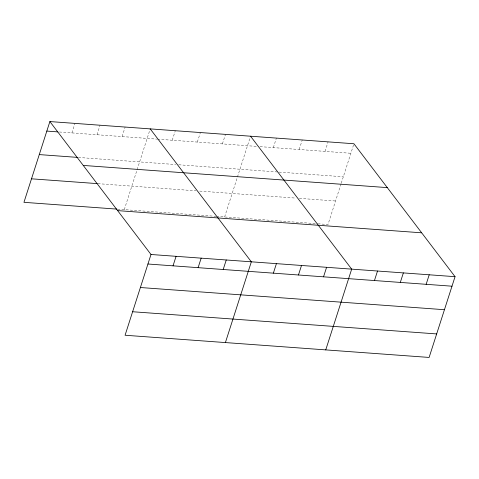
<?xml version="1.0" encoding="UTF-8"?>
<svg xmlns="http://www.w3.org/2000/svg" width="479" height="479" viewBox="0 0 479 479"><rect width="100%" height="100%" fill="white"/><g stroke="black" fill="none" stroke-linecap="round" stroke-linejoin="round"><path stroke-width="0.36" stroke-dasharray="2.4 1.8" d="M71.904 132.911L74.963 123.39M96.992 134.743L100.045 125.223M122.073 136.575L125.133 127.055M124.289 209.646L150.214 128.887M172.242 140.233L175.302 130.713M197.324 142.065L200.384 132.545M222.412 143.898L225.465 134.377M224.621 216.969L250.553 136.21M273.341 147.616L276.395 138.096M299.183 149.502L302.243 139.982M325.025 151.388L328.085 141.868M341.036 183.906L328.001 224.513L318.403 223.813M341.264 183.194L353.927 143.754M59.366 131.994L156.747 139.108M157.489 139.161L257.097 146.43M260.049 146.646L350.873 153.274M78.376 157.447L175.763 164.554M178.715 164.77L278.347 172.039M279.083 172.093L343.323 176.781M97.896 183.661L196.019 190.822M199.707 191.091L295.675 198.09M299.363 198.36L335.545 201M117.648 209.161L215.772 216.322M216.508 216.376L317.661 223.759"/><path stroke-width="0.72" d="M49.882 121.564L150.999 254.487L125.073 335.246L429.118 357.436L455.05 276.676L353.927 143.754L49.882 121.564L23.95 202.324L116.906 209.107M173.027 265.839L176.086 256.319M198.114 267.671L201.168 258.151M223.196 269.503L226.25 259.983M225.405 342.569L251.337 261.809L150.214 128.887M273.365 273.162L276.419 263.642M298.447 274.994L301.507 265.474M323.535 276.826L326.588 267.306M325.744 349.892L351.676 269.132L250.553 136.21M374.458 280.538L377.518 271.018M400.306 282.424L403.36 272.904M426.148 284.31L429.208 274.79M46.822 131.084L57.887 131.893M39.272 154.591L77.64 157.393M83.25 165.429L387.301 187.618M31.5 178.811L97.159 183.607M117.63 210.622L421.682 232.812M150.999 254.487L455.05 276.676M147.945 264.007L451.99 286.197M140.395 287.52L444.446 309.709M132.617 311.739L436.668 333.929"/></g></svg>
